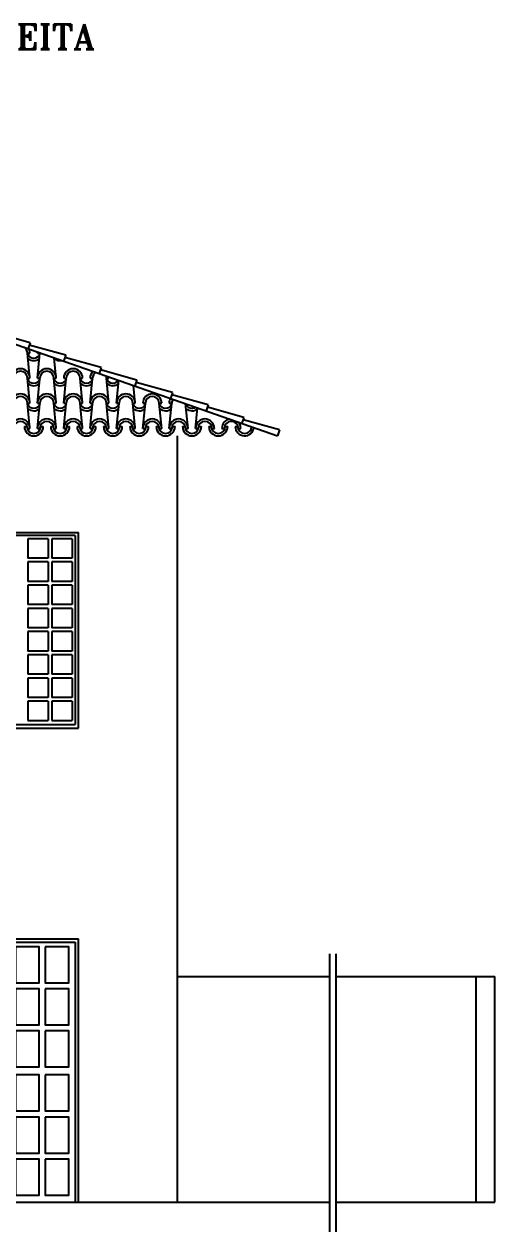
# Model space of a CAD drawing. Extents: x 3.3 to 78.4, y -0.4 to 40.7.
# Drawn here: x 51.48 to 55.23, y 10.49 to 20.12 of the extents above; entities that cross this region are included whole.
import ezdxf

# ---------------------------------------------------------------- set-up
doc = ezdxf.new("R2010")
doc.units = 0
doc.header["$MEASUREMENT"] = 0
for name, color, linetype in [('1', 1, 'CONTINUOUS'), ('2', 2, 'CONTINUOUS'), ('3', 3, 'CONTINUOUS'), ('ALVENARIA', 7, 'CONTINUOUS'), ('ESQUADRIAS', 2, 'CONTINUOUS')]:
    doc.layers.add(name, color=color, linetype=linetype)
doc.styles.add('T20', font='romans.shx', dxfattribs={"height": 0.1})

# ---------------------------------------------------------------- blocks, each defined once
blk = doc.blocks.new('12110243')
at = {"layer": 'ESQUADRIAS', "color": 3}
for p, q in [((0, 2.1), (0.8, 2.1)), ((0, 0), (0, 2.1)), ((0.8, 0), (0.8, 2.1))]:
    blk.add_line(p, q, dxfattribs=at)
at = {"layer": 'ESQUADRIAS'}
for p, q in [((0.025, 2.075), (0.775, 2.075)), ((0.025, 0), (0.025, 2.075)), ((0.775, 2.075), (0.775, 0)), ((0, 0), (0.025, 0)), ((0.025, 0), (0.775, 0)), ((0.775, 0), (0.8, 0))]:
    blk.add_line(p, q, dxfattribs=at)
at = {"layer": 'ESQUADRIAS', "color": 1}
for p, q in [((0.2994, 2.037), (0.2994, 1.7498)), ((0.5358, 2.037), (0.5358, 1.7498)), ((0.2994, 1.7014), (0.2994, 1.4142)), ((0.5358, 1.7014), (0.5358, 1.4142)), ((0.2994, 1.3659), (0.2994, 1.0787)), ((0.5358, 1.3659), (0.5358, 1.0787)), ((0.063, 1.1721), (0.168, 1.1721)), ((0.168, 1.1721), (0.168, 1.0787)), ((0.063, 0.9471), (0.063, 1.1471)), ((0.063, 1.1471), (0.143, 1.1471)), ((0.103, 1.0519), (0.103, 1.0719)), ((0.163, 1.0719), (0.103, 1.0719)), ((0.143, 1.1471), (0.143, 1.0719)), ((0.163, 1.0519), (0.163, 1.0719)), ((0.0931, 1.0032), (0.0931, 0.966)), ((0.103, 1.0519), (0.163, 1.0519)), ((0.1034, 1.0025), (0.1034, 0.9843)), ((0.1131, 0.966), (0.1131, 1.0032)), ((0.143, 1.0519), (0.143, 0.9471)), ((0.168, 1.0156), (0.168, 0.9221)), ((0.2994, 1.0156), (0.2994, 0.7284)), ((0.5358, 1.0156), (0.5358, 0.7284)), ((0.143, 0.9471), (0.063, 0.9471)), ((0.168, 0.9221), (0.063, 0.9221)), ((0.2994, 0.68), (0.2994, 0.3928)), ((0.5358, 0.68), (0.5358, 0.3928)), ((0.2994, 0.3444), (0.2994, 0.0573)), ((0.5358, 0.3444), (0.5358, 0.0573))]:
    blk.add_line(p, q, dxfattribs=at)
for points in [[(0.063, 2.037), (0.063, 1.7498), (0.2506, 1.7498), (0.2506, 2.037)], [(0.2994, 2.037), (0.2994, 1.7498), (0.487, 1.7498), (0.487, 2.037)], [(0.5358, 2.037), (0.5358, 1.7498), (0.7234, 1.7498), (0.7234, 2.037)], [(0.063, 1.7014), (0.063, 1.4142), (0.2506, 1.4142), (0.2506, 1.7014)], [(0.2994, 1.7014), (0.2994, 1.4142), (0.487, 1.4142), (0.487, 1.7014)], [(0.5358, 1.7014), (0.5358, 1.4142), (0.7234, 1.4142), (0.7234, 1.7014)], [(0.2994, 1.3659), (0.2994, 1.0787), (0.487, 1.0787), (0.487, 1.3659)], [(0.5358, 1.3659), (0.5358, 1.0787), (0.7234, 1.0787), (0.7234, 1.3659)], [(0.2994, 1.0156), (0.2994, 0.7284), (0.487, 0.7284), (0.487, 1.0156)], [(0.5358, 1.0156), (0.5358, 0.7284), (0.7234, 0.7284), (0.7234, 1.0156)], [(0.063, 0.68), (0.063, 0.3928), (0.2506, 0.3928), (0.2506, 0.68)], [(0.2994, 0.68), (0.2994, 0.3928), (0.487, 0.3928), (0.487, 0.68)], [(0.5358, 0.68), (0.5358, 0.3928), (0.7234, 0.3928), (0.7234, 0.68)], [(0.063, 0.3444), (0.063, 0.0573), (0.2506, 0.0573), (0.2506, 0.3444)], [(0.2994, 0.3444), (0.2994, 0.0573), (0.487, 0.0573), (0.487, 0.3444)], [(0.5358, 0.3444), (0.5358, 0.0573), (0.7234, 0.0573), (0.7234, 0.3444)]]:
    blk.add_lwpolyline(points, close=True, dxfattribs=at)
for points in [[(0.168, 1.0787), (0.2506, 1.0787), (0.2506, 1.3659), (0.063, 1.3659), (0.063, 1.1721)], [(0.063, 0.9221), (0.063, 0.7284), (0.2506, 0.7284), (0.2506, 1.0156), (0.168, 1.0156)]]:
    blk.add_lwpolyline(points, dxfattribs=at)
for centre, radius, start, end in [((0.103, 1.0619), 0.03, 19.47525, 340.52379), ((0.1031, 1.0032), 0.01, 0, 180), ((0.1031, 0.966), 0.01, 180, 0)]:
    blk.add_arc(centre, radius, start, end, dxfattribs=at)

msp = doc.modelspace()

# ---------------------------------------------------------------- linework, layer by layer
at = {"layer": '1'}
for p, q in [((46.9799, 19.1174), (53.5012, 16.8392)), ((51.5297, 17.5803), (51.2394, 17.6612)), ((51.5297, 17.5803), (51.5134, 17.5337)), ((51.8137, 17.4811), (51.5233, 17.562)), ((51.8137, 17.4811), (51.7974, 17.4345)), ((52.0976, 17.3819), (51.8073, 17.4628)), ((52.0976, 17.3819), (52.0814, 17.3353)), ((52.3816, 17.2826), (52.0912, 17.3636)), ((52.3816, 17.2826), (52.3653, 17.2361)), ((52.6656, 17.1834), (52.3752, 17.2644)), ((52.6656, 17.1834), (52.6493, 17.1369)), ((52.9495, 17.0842), (52.6592, 17.1652)), ((52.9495, 17.0842), (52.9332, 17.0377)), ((53.2335, 16.985), (52.9431, 17.066)), ((53.2335, 16.985), (53.2172, 16.9385)), ((53.5175, 16.8858), (53.2271, 16.9668)), ((53.5175, 16.8858), (53.5012, 16.8392)), ((51.5124, 16.0174), (51.5124, 15.8624)), ((51.6737, 16.0174), (51.5124, 16.0174)), ((51.6737, 16.0174), (51.6737, 15.8624)), ((51.8649, 16.0174), (51.7037, 16.0174)), ((51.7037, 16.0174), (51.7037, 15.8624)), ((51.8649, 16.0174), (51.8649, 15.8624)), ((51.6737, 15.8624), (51.5124, 15.8624)), ((51.6737, 15.8324), (51.5124, 15.8324)), ((51.5124, 15.8324), (51.5124, 15.6774)), ((51.6737, 15.8324), (51.6737, 15.6774)), ((51.8649, 15.8624), (51.7037, 15.8624)), ((51.8649, 15.8324), (51.7037, 15.8324)), ((51.7037, 15.8324), (51.7037, 15.6774)), ((51.8649, 15.8324), (51.8649, 15.6774)), ((51.6737, 15.6774), (51.5124, 15.6774)), ((51.6737, 15.6474), (51.5124, 15.6474)), ((51.5124, 15.6474), (51.5124, 15.4924)), ((51.6737, 15.6474), (51.6737, 15.4924)), ((51.8649, 15.6774), (51.7037, 15.6774)), ((51.8649, 15.6474), (51.7037, 15.6474)), ((51.7037, 15.6474), (51.7037, 15.4924)), ((51.8649, 15.6474), (51.8649, 15.4924)), ((51.6737, 15.4924), (51.5124, 15.4924)), ((51.6737, 15.4624), (51.5124, 15.4624)), ((51.5124, 15.4624), (51.5124, 15.3074)), ((51.6737, 15.4624), (51.6737, 15.3074)), ((51.8649, 15.4924), (51.7037, 15.4924)), ((51.8649, 15.4624), (51.7037, 15.4624)), ((51.7037, 15.4624), (51.7037, 15.3074)), ((51.8649, 15.4624), (51.8649, 15.3074)), ((51.6737, 15.3074), (51.5124, 15.3074)), ((51.5124, 15.2774), (51.5124, 15.1224)), ((51.6737, 15.2774), (51.5124, 15.2774)), ((51.6737, 15.2774), (51.6737, 15.1224)), ((51.8649, 15.3074), (51.7037, 15.3074)), ((51.8649, 15.2774), (51.7037, 15.2774)), ((51.7037, 15.2774), (51.7037, 15.1224)), ((51.8649, 15.2774), (51.8649, 15.1224)), ((51.6737, 15.1224), (51.5124, 15.1224)), ((51.8649, 15.1224), (51.7037, 15.1224)), ((51.6737, 15.0924), (51.5124, 15.0924)), ((51.5124, 15.0924), (51.5124, 14.9374)), ((51.6737, 15.0924), (51.6737, 14.9374)), ((51.8649, 15.0924), (51.7037, 15.0924)), ((51.7037, 15.0924), (51.7037, 14.9374)), ((51.8649, 15.0924), (51.8649, 14.9374)), ((51.6737, 14.9374), (51.5124, 14.9374)), ((51.8649, 14.9374), (51.7037, 14.9374)), ((51.6737, 14.9074), (51.5124, 14.9074)), ((51.5124, 14.9074), (51.5124, 14.7524)), ((51.6737, 14.9074), (51.6737, 14.7524)), ((51.8649, 14.9074), (51.7037, 14.9074)), ((51.7037, 14.9074), (51.7037, 14.7524)), ((51.8649, 14.9074), (51.8649, 14.7524)), ((51.6737, 14.7524), (51.5124, 14.7524)), ((51.8649, 14.7524), (51.7037, 14.7524)), ((51.6737, 14.7224), (51.5124, 14.7224)), ((51.5124, 14.7224), (51.5124, 14.5674)), ((51.6737, 14.7224), (51.6737, 14.5674)), ((51.8649, 14.7224), (51.7037, 14.7224)), ((51.7037, 14.7224), (51.7037, 14.5674)), ((51.8649, 14.7224), (51.8649, 14.5674)), ((51.5124, 14.5674), (51.6737, 14.5674)), ((51.7037, 14.5674), (51.8649, 14.5674)), ((53.9153, 12.7089), (53.9153, 10.4918)), ((53.9653, 12.7089), (53.9653, 10.4918)), ((52.7049, 12.5274), (53.9153, 12.5274)), ((53.9653, 12.5274), (55.0827, 12.5274))]:
    msp.add_line(p, q, dxfattribs=at)
at = {"layer": '2', "linetype": 'Continuous'}
for p, q in [((51.5284, 17.498), (51.5253, 17.5295)), ((51.5284, 17.298), (51.5084, 17.498)), ((51.5084, 17.498), (51.5284, 17.498)), ((51.5884, 17.498), (51.5893, 17.5071)), ((51.5884, 17.298), (51.6084, 17.498)), ((51.5884, 17.498), (51.6084, 17.498)), ((51.7384, 17.298), (51.7222, 17.4607)), ((51.5084, 17.298), (51.5284, 17.298)), ((51.5284, 17.098), (51.5084, 17.298)), ((51.5884, 17.298), (51.6084, 17.298)), ((51.5884, 17.098), (51.6084, 17.298)), ((51.7184, 17.298), (51.7384, 17.298)), ((51.7384, 17.098), (51.7184, 17.298)), ((51.7984, 17.298), (51.8184, 17.298)), ((51.7984, 17.098), (51.8184, 17.298)), ((51.9284, 17.298), (51.9484, 17.298)), ((51.9484, 17.098), (51.9284, 17.298)), ((52.0084, 17.298), (52.0284, 17.298)), ((52.0084, 17.098), (52.0284, 17.298)), ((52.1384, 17.298), (52.1584, 17.298)), ((52.1584, 17.098), (52.1384, 17.298)), ((52.2184, 17.098), (52.2367, 17.281)), ((52.3684, 17.098), (52.3542, 17.2399)), ((51.5084, 17.098), (51.5284, 17.098)), ((51.5284, 16.898), (51.5084, 17.098)), ((51.5884, 17.098), (51.6084, 17.098)), ((51.5884, 16.898), (51.6084, 17.098)), ((51.7184, 17.098), (51.7384, 17.098)), ((51.7384, 16.898), (51.7184, 17.098)), ((51.7984, 17.098), (51.8184, 17.098)), ((51.7984, 16.898), (51.8184, 17.098)), ((51.9284, 17.098), (51.9484, 17.098)), ((51.9484, 16.898), (51.9284, 17.098)), ((52.0084, 17.098), (52.0284, 17.098)), ((52.0084, 16.898), (52.0284, 17.098)), ((52.1384, 17.098), (52.1584, 17.098)), ((52.1584, 16.898), (52.1384, 17.098)), ((52.2184, 17.098), (52.2384, 17.098)), ((52.2184, 16.898), (52.2384, 17.098)), ((52.3484, 17.098), (52.3684, 17.098)), ((52.3684, 16.898), (52.3484, 17.098)), ((52.4284, 17.098), (52.4484, 17.098)), ((52.4284, 16.898), (52.4484, 17.098)), ((52.5584, 17.098), (52.5784, 17.098)), ((52.5784, 16.898), (52.5584, 17.098)), ((52.6384, 17.098), (52.6584, 17.098)), ((52.6384, 16.898), (52.6584, 17.098)), ((52.7884, 16.898), (52.7687, 17.0951)), ((52.8484, 16.898), (52.8648, 17.0616))]:
    msp.add_line(p, q, dxfattribs=at)
for centre, radius, start, end in [((51.4534, 17.498), 0.055, 0, 57.10401), ((51.4534, 17.498), 0.075, 0, 26.19455), ((51.5597, 17.5129), 0.055, 202.95713, 336.4825), ((51.5597, 17.5129), 0.075, 231.25461, 308.57227), ((51.6634, 17.498), 0.075, 172.9118, 180), ((51.6634, 17.498), 0.055, 177.44786, 180), ((51.7697, 17.5129), 0.075, 231.25461, 280.71058), ((51.4534, 17.298), 0.075, 0, 180), ((51.4534, 17.298), 0.055, 0, 180), ((51.6634, 17.298), 0.075, 0, 180), ((51.6634, 17.298), 0.055, 0, 180), ((51.8734, 17.298), 0.075, 0, 180), ((51.8734, 17.298), 0.055, 0, 180), ((52.0834, 17.298), 0.075, 133.36878, 180), ((52.0834, 17.298), 0.055, 121.91362, 180), ((51.5597, 17.3129), 0.055, 202.95713, 336.4825), ((51.5597, 17.3129), 0.075, 231.25461, 308.57227), ((51.7697, 17.3129), 0.055, 202.95713, 336.4825), ((51.7697, 17.3129), 0.075, 231.25461, 308.57227), ((51.9797, 17.3129), 0.055, 202.95713, 336.4825), ((51.9797, 17.3129), 0.075, 231.25461, 308.57227), ((52.0834, 17.298), 0.055, 0, 19.57317), ((52.1897, 17.3129), 0.055, 202.95713, 325.26411), ((52.1897, 17.3129), 0.075, 231.25461, 308.57227), ((52.0834, 17.298), 0.075, 0, 8.11801), ((51.4534, 17.098), 0.075, 0, 180), ((51.4534, 17.098), 0.055, 0, 180), ((51.6634, 17.098), 0.075, 0, 180), ((51.6634, 17.098), 0.055, 0, 180), ((51.8734, 17.098), 0.075, 0, 180), ((51.8734, 17.098), 0.055, 0, 180), ((52.0834, 17.098), 0.075, 0, 180), ((52.0834, 17.098), 0.055, 0, 180), ((52.2934, 17.098), 0.075, 0, 180), ((52.2934, 17.098), 0.055, 0, 180), ((52.5034, 17.098), 0.075, 0, 180), ((52.5034, 17.098), 0.055, 0, 180), ((51.5597, 17.1129), 0.055, 202.95713, 336.4825), ((51.5597, 17.1129), 0.075, 231.25461, 308.57227), ((51.7697, 17.1129), 0.055, 202.95713, 336.4825), ((51.7697, 17.1129), 0.075, 231.25461, 308.57227), ((51.9797, 17.1129), 0.055, 202.95713, 336.4825), ((51.9797, 17.1129), 0.075, 231.25461, 308.57227), ((52.1897, 17.1129), 0.055, 202.95713, 336.4825), ((52.1897, 17.1129), 0.075, 231.25461, 308.57227), ((52.3997, 17.1129), 0.055, 202.95713, 336.4825), ((52.3997, 17.1129), 0.075, 231.25461, 308.57227), ((52.6097, 17.1129), 0.055, 202.95713, 336.4825), ((52.6097, 17.1129), 0.075, 231.25461, 308.57227), ((52.7134, 17.098), 0.075, 148.79912, 180), ((52.7134, 17.098), 0.055, 144.35074, 180), ((52.8197, 17.1129), 0.055, 202.95713, 303.03229), ((52.8197, 17.1129), 0.075, 231.25461, 308.57227)]:
    msp.add_arc(centre, radius, start, end, dxfattribs=at)
at = {"layer": '3', "linetype": 'Continuous'}
for p, q in [((51.4847, 16.9129), (51.5047, 16.9129)), ((51.5084, 16.898), (51.5284, 16.898)), ((51.5884, 16.898), (51.6084, 16.898)), ((51.6147, 16.9129), (51.6347, 16.9129)), ((51.6947, 16.9129), (51.7147, 16.9129)), ((51.7184, 16.898), (51.7384, 16.898)), ((51.7984, 16.898), (51.8184, 16.898)), ((51.8247, 16.9129), (51.8447, 16.9129)), ((51.9047, 16.9129), (51.9247, 16.9129)), ((51.9284, 16.898), (51.9484, 16.898)), ((52.0084, 16.898), (52.0284, 16.898)), ((52.0347, 16.9129), (52.0547, 16.9129)), ((52.1147, 16.9129), (52.1347, 16.9129)), ((52.1384, 16.898), (52.1584, 16.898)), ((52.2184, 16.898), (52.2384, 16.898)), ((52.2447, 16.9129), (52.2647, 16.9129)), ((52.3247, 16.9129), (52.3447, 16.9129)), ((52.3484, 16.898), (52.3684, 16.898)), ((52.4284, 16.898), (52.4484, 16.898)), ((52.4547, 16.9129), (52.4747, 16.9129)), ((52.5347, 16.9129), (52.5547, 16.9129)), ((52.5584, 16.898), (52.5784, 16.898)), ((52.6384, 16.898), (52.6584, 16.898)), ((52.6647, 16.9129), (52.6847, 16.9129)), ((52.7447, 16.9129), (52.7647, 16.9129)), ((52.7684, 16.898), (52.7884, 16.898)), ((52.8484, 16.898), (52.8684, 16.898)), ((52.8747, 16.9129), (52.8947, 16.9129)), ((52.9547, 16.9129), (52.9747, 16.9129)), ((52.9784, 16.898), (52.9984, 16.898)), ((53.0584, 16.898), (53.0784, 16.898)), ((53.0847, 16.9129), (53.1047, 16.9129)), ((53.1647, 16.9129), (53.1847, 16.9129)), ((53.1884, 16.898), (53.2084, 16.898))]:
    msp.add_line(p, q, dxfattribs=at)
for centre, radius, start, end in [((51.4534, 16.898), 0.075, 0, 180), ((51.4534, 16.898), 0.055, 0, 180), ((51.6634, 16.898), 0.075, 0, 180), ((51.6634, 16.898), 0.055, 0, 180), ((51.8734, 16.898), 0.075, 0, 180), ((51.8734, 16.898), 0.055, 0, 180), ((52.0834, 16.898), 0.075, 0, 180), ((52.0834, 16.898), 0.055, 0, 180), ((52.2934, 16.898), 0.075, 0, 180), ((52.2934, 16.898), 0.055, 0, 180), ((52.5034, 16.898), 0.075, 0, 180), ((52.5034, 16.898), 0.055, 0, 180), ((52.7134, 16.898), 0.075, 0, 180), ((52.7134, 16.898), 0.055, 0, 180), ((52.9234, 16.898), 0.075, 0, 180), ((52.9234, 16.898), 0.055, 0, 180), ((53.1334, 16.898), 0.075, 99.39488, 180), ((53.1334, 16.898), 0.055, 0, 180), ((53.1334, 16.898), 0.075, 0, 42.09191), ((51.5597, 16.9129), 0.075, 180, 0), ((51.5597, 16.9129), 0.055, 180, 0), ((51.7697, 16.9129), 0.075, 180, 0), ((51.7697, 16.9129), 0.055, 180, 0), ((51.9797, 16.9129), 0.075, 180, 0), ((51.9797, 16.9129), 0.055, 180, 0), ((52.1897, 16.9129), 0.075, 180, 0), ((52.1897, 16.9129), 0.055, 180, 0), ((52.3997, 16.9129), 0.075, 180, 0), ((52.3997, 16.9129), 0.055, 180, 0), ((52.6097, 16.9129), 0.075, 180, 0), ((52.6097, 16.9129), 0.055, 180, 0), ((52.8197, 16.9129), 0.075, 180, 0), ((52.8197, 16.9129), 0.055, 180, 0), ((53.0297, 16.9129), 0.075, 180, 0), ((53.0297, 16.9129), 0.055, 180, 0), ((53.2397, 16.9129), 0.075, 180, 353.57149), ((53.2397, 16.9129), 0.055, 180, 0)]:
    msp.add_arc(centre, radius, start, end, dxfattribs=at)
at = {"layer": 'ALVENARIA'}
for p, q in [((52.7049, 10.7274), (52.7049, 16.8379)), ((51.9149, 14.5674), (51.9149, 16.0674)), ((55.0827, 12.5274), (55.2327, 12.5274)), ((55.0827, 10.7274), (55.0827, 12.5274)), ((55.2327, 10.7274), (55.2327, 12.5274)), ((38.9634, 10.7274), (53.9153, 10.7274)), ((53.9653, 10.7274), (55.2327, 10.7274))]:
    msp.add_line(p, q, dxfattribs=at)
at = {"layer": 'ESQUADRIAS'}
for p, q in [((51.8899, 16.0424), (50.3399, 16.0424)), ((51.8899, 16.0424), (51.8899, 14.5374)), ((50.3399, 14.5374), (51.8899, 14.5374))]:
    msp.add_line(p, q, dxfattribs=at)
at = {"layer": 'ESQUADRIAS', "color": 3}
for p, q in [((51.1149, 16.0674), (51.9149, 16.0674)), ((51.9149, 14.5074), (51.9149, 16.0674)), ((50.3149, 14.5074), (51.9149, 14.5074))]:
    msp.add_line(p, q, dxfattribs=at)

# ---------------------------------------------------------------- block references
at = {"layer": '1'}
msp.add_blockref('12110243', (51.1149, 10.7274), dxfattribs=at)

# ---------------------------------------------------------------- texts
at = {"layer": 'ALVENARIA', "color": 3, "insert": (48.2139, 20.1205), "char_height": 0.2, "attachment_point": 1, "style": 'T20'}
msp.add_mtext('{\\Fromant.shx|c0;\\C5;FACHADA LATERAL DIREITA\\Fromant.shx|c1;\\P\\H0.5x;\\C2;     ESC. 1/50}', dxfattribs=at)

doc.saveas('drawing.dxf')
